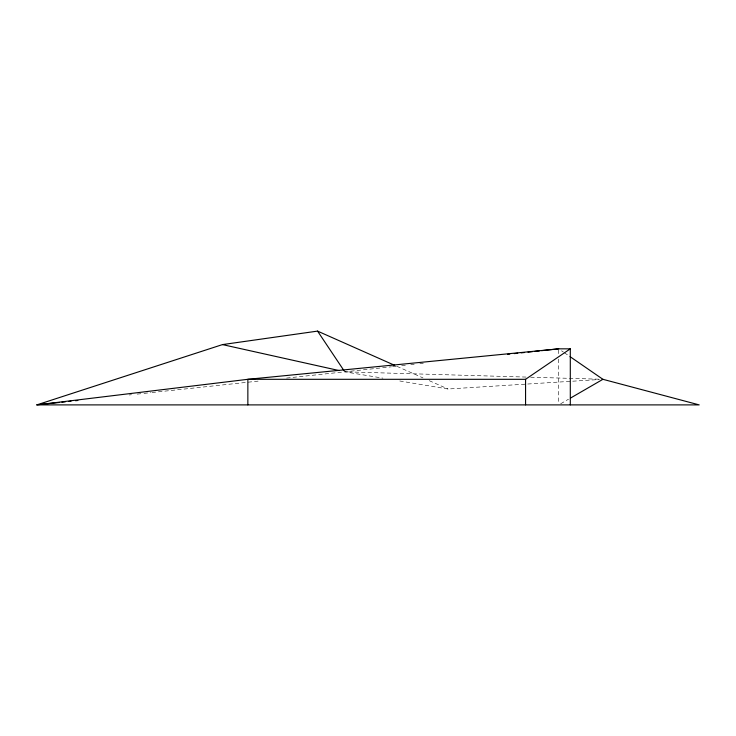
<?xml version="1.0" encoding="UTF-8"?>
<svg xmlns="http://www.w3.org/2000/svg" width="736" height="736" viewBox="0 0 736 736"><rect width="100%" height="100%" fill="white"/><g stroke="black" fill="none" stroke-linecap="round" stroke-linejoin="round"><path stroke-width="0.55" stroke-dasharray="3.68 2.76" d="M560.676 403.76L568.532 399.206M129.186 394.974L131.468 394.726M137.172 394.11L142.876 393.502M144.017 393.383L150.862 392.647M152.002 392.518L260.36 380.88M286.598 378.065L391.423 366.804M392.564 366.684L397.118 366.188M401.672 365.7L406.217 365.212M410.771 364.725L414.184 364.357M419.879 363.75L423.292 363.382M399.758 380.972L448.022 389.004L599.481 379.518M526.047 377.071L344.77 371.818L382.932 378.166M530.638 377.209L601.772 379.27M396.879 366.307L422.97 377.89M429.235 380.668L448.022 389.004M561.531 350.778L563.417 352.075M564.356 352.728L568.118 355.313M558.707 349.977L558.707 354.559M558.707 359.131L558.707 403.751"/><path stroke-width="1.1" d="M394.8 365.387L317.566 331.108L222.474 344.595L36.8 404.892L247.857 379.307L525.568 379.307L570.299 348.836L570.299 404.892M570.501 398.075L602.922 379.307L699.2 404.892L36.8 404.892L59.616 402.445M61.898 402.196L65.32 401.828M68.733 401.47L71.015 401.221M75.578 400.734L77.86 400.485M507.5 354.338L509.781 354.09M514.326 353.602L517.739 353.234M521.162 352.866L524.575 352.498M527.988 352.139L532.542 351.642M534.814 351.403L539.368 350.916M541.641 350.667L558.707 348.836L570.299 348.836M558.707 348.836L247.857 379.307L247.857 404.892M222.474 344.595L339.158 370.567M569.995 356.61L602.922 379.307M317.566 331.108L344.135 370.87M525.568 379.307L525.568 404.892"/></g></svg>
